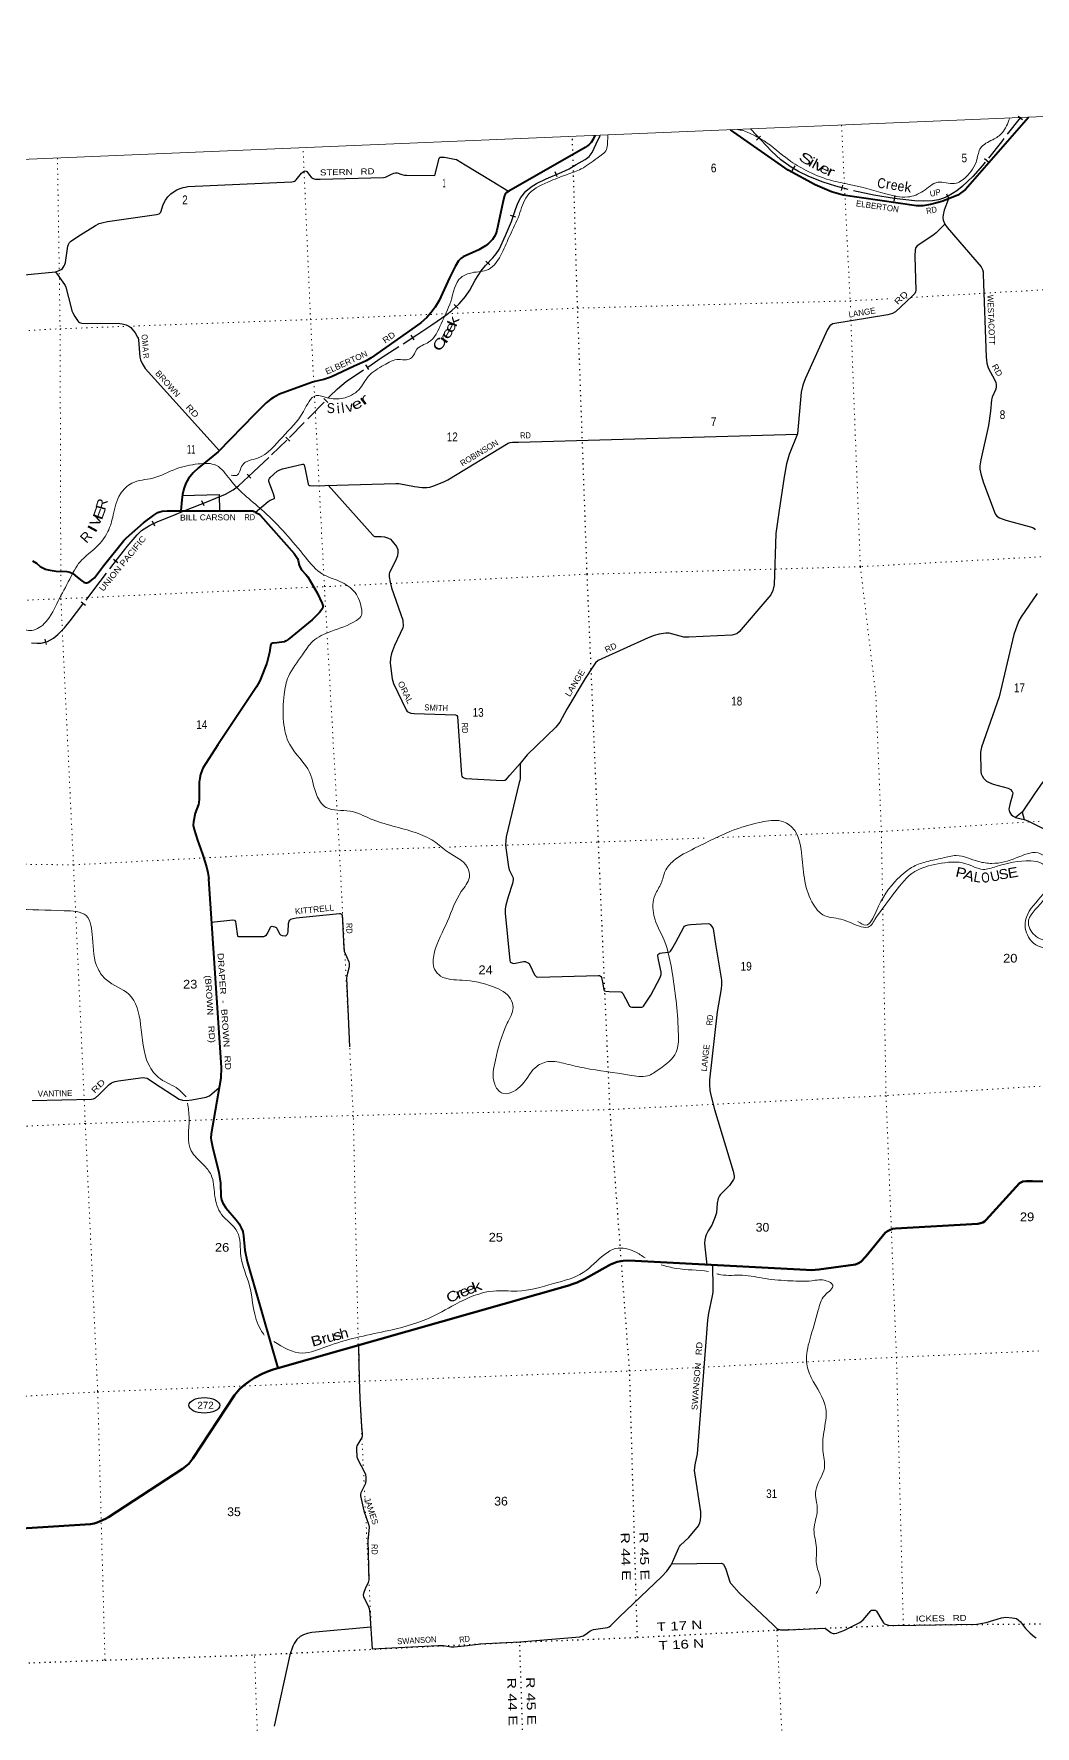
# Model space of a CAD drawing. Header units: feet. Extents: x 751810 to 1010326, y -353855 to -161247.
# Drawn here: x 943578 to 963642, y -195181 to -161247 of the extents above; entities that cross this region are included whole.
import ezdxf
from ezdxf.enums import TextEntityAlignment as Align

# ---------------------------------------------------------------- set-up
doc = ezdxf.new("R2010")
doc.units = ezdxf.units.FT
doc.header["$LTSCALE"] = 70
doc.linetypes.add('DOTTED', pattern=[1.5, 0.3, -1.2])
doc.linetypes.add('LONG_DASHED', pattern=[7.5, 6, -1.5])
for name, color, linetype, lineweight in [('17', 7, 'Continuous', 25), ('23', 7, 'Continuous', 70), ('26', 7, 'Continuous', 40), ('29', 7, 'Continuous', 25), ('39', 7, 'Continuous', 13), ('4', 7, 'Continuous', 13), ('6', 7, 'DOTTED', 25), ('63', 7, 'Continuous', 25), ('7', 7, 'DOTTED', 13)]:
    doc.layers.add(name, color=color, linetype=linetype, lineweight=lineweight)
for name, color, linetype in [('27', 7, 'Continuous'), ('30', 7, 'Continuous'), ('41', 7, 'Continuous')]:
    doc.layers.add(name, color=color, linetype=linetype)

msp = doc.modelspace()

# ---------------------------------------------------------------- linework, layer by layer
at = {"layer": '17'}
msp.add_ellipse((946991.98, -188748.14), major_axis=(309.24, -1), ratio=0.500121, dxfattribs=at)
at = {"layer": '23'}
for points in [[(948464.37, -188004.03), (954317.74, -186339.63), (954344.61, -186327.88), (954467.62, -186286.59), (954620, -186213.24), (954690.37, -186171.63), (955130.42, -185921.09), (955264.45, -185872.39), (955387.61, -185848.4), (955501.12, -185846.78), (959054.72, -186033.58), (959157.36, -186035.4), (959309.79, -186025.1), (960039.66, -185922.62), (960103.56, -185898), (960148.03, -185867.83), (960248.41, -185765.04), (960637.32, -185292.01), (960682.46, -185254.74), (960723.36, -185232.1), (960784.81, -185209.93), (960846.94, -185204.87), (962493.99, -185104.95), (962549.5, -185097.12), (962593.64, -185082.73), (962624.66, -185060.32), (962657.76, -185027.75), (963331.7, -184295.35), (963365.89, -184272.25), (963397.87, -184259.45), (963464.74, -184253.64), (963591.47, -184254.47), (964048.55, -184267.9)], [(941410.77, -191337.39), (944712.66, -191131.18), (944785.09, -191117.67), (944849.06, -191095.27), (944909.83, -191068.07), (945012.18, -191021.66), (945070.8, -190987.6), (946555.77, -190022.53), (946686.5, -189917.56), (946762.46, -189814.71), (947601.34, -188541.99), (947697.18, -188426.22), (947800, -188334.5), (947898.67, -188263.01), (948001.62, -188199.36), (948154.54, -188115.79), (948281.54, -188061.01), (948375.22, -188029.38), (948464.37, -188004.03)]]:
    msp.add_lwpolyline(points, dxfattribs=at)
at = {"layer": '26'}
for points in [[(963510.19, -162920.73), (962247.28, -164370.09), (962090.74, -164478.93), (961770.16, -164608.33), (961543.24, -164665.6), (961390.3, -164693.16), (961331.25, -164698.53), (961267.05, -164696.63), (959797.23, -164482.9), (959563.5, -164417.65), (959232.11, -164271.71), (958695.96, -163978.85), (957539.4, -163172.74)], [(954817.43, -163287.11), (954778.42, -163373.17), (954746.15, -163422.18), (954701.48, -163471.82), (954625.49, -163523.57), (953094.02, -164399.36), (953043.52, -164437.86), (953024.29, -164459.51), (953007.45, -164490.79), (952972.17, -164627.51), (952855.6, -165191.71), (952835.53, -165259.53), (952801.87, -165319.68), (952765.8, -165367.8), (952721.69, -165416.4), (952686.45, -165452.02), (952631.14, -165495.32), (952492.77, -165576.41), (952181.48, -165716.68), (952135.79, -165751.54), (952090.11, -165800.89), (952023.52, -165912.98), (951907.84, -166140.98), (951698.38, -166592.09), (951618.82, -166724.82), (951539.09, -166835.91), (951452.9, -166936.56), (951330.12, -167043.44), (950334.45, -167745), (950237.38, -167803.93), (949985.42, -167917.8), (949540.05, -168126.35), (949472, -168153.45), (949390.97, -168176.87), (949205.81, -168215.37), (949139.65, -168239.04), (948502.48, -168474.02), (948428.56, -168508.66), (948377.44, -168536.58), (948326.94, -168572.67), (948234.98, -168647.14), (947996.86, -168879.98), (947272.5, -169631.22), (946876.88, -169948.77), (946769.97, -170048.78), (946678.12, -170159.93), (946623.29, -170255.71), (946581.79, -170369.05), (946553.56, -170481.88), (946540.28, -170592.11), (946524.79, -170812.13)], [(943548.66, -171811.28), (943629.59, -171858.14), (943706.53, -171925.51), (943767.72, -171963.67), (943809.93, -171980.85), (943862.83, -171992.88), (944025.15, -172017.92), (944241.55, -172027.76), (944301.38, -172039.22), (944356.97, -172068.67), (944446.06, -172140.2), (944539.72, -172215.44), (944578.19, -172241.9), (944617.38, -172254.21), (944638.31, -172251.53), (944657.54, -172246.71), (944698.42, -172227.47), (944760.94, -172184.16), (944792.31, -172152.7), (944971.99, -171916.13), (945381.33, -171404.59), (945434.26, -171350.36), (945776.31, -171051.02), (945978.86, -170895.72), (946061.78, -170846.51), (946099.09, -170830.75), (946149.59, -170821.13), (946247.34, -170811.01), (946524.79, -170812.13)], [(946524.79, -170812.13), (947907.66, -170807.87), (947944.04, -170808.47), (947967.49, -170813.89), (947989.73, -170822.91), (948015.3, -170835.83), (948080.5, -170871.64), (948107.56, -170893.89), (948121.38, -170905.32), (948791.68, -171666.72), (948835.55, -171729.41), (948859.6, -171766.7), (948873.54, -171806.41), (948894.47, -171900.24), (948911.18, -171945.83), (948943.76, -171991.67), (949029.25, -172086.1), (949065.19, -172132.43), (949254.74, -172453.62), (949357.59, -172666.96), (949371.19, -172708.09), (949372.39, -172722.52), (949368.7, -172745.03), (949362.77, -172767.04), (949347.14, -172792.3), (949298.46, -172850.46), (949157.38, -172994.92), (948672.05, -173389.61), (948635.16, -173416.11), (948615.54, -173426.91), (948593.9, -173435.33), (948445.83, -173457.8), (948364.26, -173465.41), (948348.63, -173469.01), (948334.14, -173480.33), (948326.99, -173488.26), (948320.98, -173508.71), (948298.77, -173654.84), (948244.83, -173868.33), (948135.44, -174154.46), (948106.97, -174222.12), (948040.17, -174339.38), (947261.73, -175505.41), (946964.51, -175974.08), (946940.73, -176026.68), (946919.08, -176101.27), (946902.25, -176168.64), (946893.1, -176254.68), (946887.82, -176594.52), (946880.77, -176657.76), (946874.6, -176701.59), (946812.94, -176875.82), (946773.6, -177048.07), (946771.2, -177115.44), (946787.58, -177202.92), (946856.15, -177413.59), (946955.74, -177697.5), (947038.01, -177949.9), (947065.77, -178062.23), (947081.51, -178187.72), (947079.5, -178187.8), (947330.58, -181974.3), (947324.81, -182185.89), (947129.33, -183300.73), (947127.09, -183388.1), (947131.9, -183433.81), (947155.71, -183563.38), (947282.43, -184077.72), (947316.88, -184289.73), (947325.48, -184551.45), (947337.5, -184623.63), (947361.55, -184693.41), (947422.9, -184788.78), (947631.38, -185030.16), (947693.39, -185109.66), (947733.95, -185185.13), (947765.53, -185263.65), (947778.48, -185346.42), (947803.8, -185633.27), (947851.08, -185864.91), (948464.37, -188004.03)]]:
    msp.add_lwpolyline(points, dxfattribs=at)
at = {"layer": '29'}
for q in [(963251.6, -176962.44), (963425.34, -177003.7)]:
    msp.add_line((963382.57, -176856.2), q, dxfattribs=at)
for points in [[(944009.57, -166019.26), (944087.83, -165993.1), (944125.42, -165972.96), (944152.27, -165950.12), (944168.37, -165928.64), (944184.47, -165899.09), (944199.24, -165870.89), (944212.08, -165829.4), (944260, -165506.73), (944270.39, -165473.35), (944279.78, -165454.55), (944294.55, -165431.72), (944313.2, -165413.78), (944460.32, -165310.91), (944814.31, -165092.63), (944889.15, -165051.63), (944940.15, -165035.52), (945054.37, -165012.16), (946032.3, -164869.06), (946089.08, -164852.86), (946110.56, -164836.75), (946121.29, -164820.63), (946168.41, -164671.85), (946212.56, -164584.25), (946261.74, -164516.74), (946319.94, -164455.32), (946388.58, -164406.64), (946440.74, -164377.43), (946491.24, -164356.02), (946569.59, -164329.08), (946612.55, -164318.33), (946660.23, -164310.75), (948748.43, -164214.75), (948778.87, -164208.21), (948797.66, -164200.15), (948817.79, -164186.72), (948831.38, -164175.03), (948939.37, -164039.49), (948973.49, -164010.78), (948997.65, -163997.35), (949014.12, -163994.06), (949036.57, -164000.04), (949045.97, -164009.44), (949098.96, -164077.3), (949135.9, -164118.23), (949177.35, -164146.68), (949197.64, -164157.17), (949219.11, -164159.86), (949318.1, -164159.05), (950586.82, -164128.97), (950626.18, -164121.37), (950730.65, -164064.63), (950792.18, -164038.99), (950825.73, -164030.93), (950858.04, -164035.18), (950951.3, -164067.65), (951002.9, -164080.62), (951045.99, -164081.91), (951598.85, -164084.66), (951615.31, -164078.66), (951621.66, -164069.89), (951700.84, -163740.32), (951711.59, -163726.07), (951722.33, -163719.35), (951737.09, -163716.67), (951780.3, -163716.88), (951806.89, -163719.35), (952009.56, -163756.96), (952044.59, -163768.53), (952218.24, -163870.31), (952764.12, -164202.84), (953089.8, -164401.77)], [(961903.49, -164554.51), (961817.12, -164782.41), (961798.33, -164873.13), (961795.65, -164926.85), (961801.41, -164982.74), (961833.23, -165061.15), (961878.29, -165130.85), (962563.39, -165915.33), (962586.67, -165973.04), (962598.29, -166017.4), (962599.94, -166075.36), (962658.46, -167732.93), (962673.45, -167849.3), (962701.21, -167942.95), (962837.2, -168187.74), (962855.99, -168238.78), (962860.24, -168279.3), (962861.36, -168324.73), (962853.31, -168373.08), (962780.83, -168528.87), (962769.75, -168587.58), (962744.73, -168810.48), (962705.73, -169098.5), (962551.09, -169786.6), (962533.86, -169909.52), (962537.06, -169976.77), (962558.02, -170094.86), (962605.88, -170250.27), (962840.17, -170873.96), (962877.46, -170919.48), (962924.83, -170951.16), (963054.64, -170998.26), (963594.65, -171145.47), (963623.73, -171166.6), (963642.52, -171190.78)], [(961832.77, -165060.02), (961657.14, -165238.78), (961594.32, -165292.16), (961276.39, -165498.5), (961250.71, -165531.22), (961237.29, -165579.56), (961232.78, -165704.01), (961252.6, -166393), (961248.03, -166417.61), (961231.92, -166449.85), (961180.08, -166508.93), (960841.17, -166823.41), (960780.94, -166855.44), (960690.65, -166882.04), (959585.58, -167062.64), (959554.17, -167078.39), (959530.01, -167102.56), (959480.83, -167173.85), (959319.67, -167529.42), (959097.82, -168018.52), (959033.39, -168163.56), (958988.91, -168291.33), (958952.86, -168432.17), (958883.44, -169265.83), (958711.26, -169683.88), (958657.97, -169870.12), (958610.14, -170132.28), (958504.38, -170844.59), (958445.44, -171262.51), (958409.96, -172294.65), (958389.13, -172407.56), (958346.13, -172494.94), (957710.05, -173239.15), (957664.34, -173277.84), (957565.73, -173303.58), (956704.88, -173345.05), (956601.32, -173342.31), (956311.35, -173264.42), (956241.6, -173261.73), (956111.43, -173282.73), (956005.38, -173310.08), (955889.13, -173354.41), (954887.05, -173811.13), (954829.61, -173858.03), (954776.87, -173940.72), (954627.83, -174172.75), (954256.25, -174785.06), (954115.56, -175050.65), (954035.26, -175151.16), (953460.56, -175700.68), (953324.39, -175876.26), (953324.39, -175876.26)], [(939753.34, -166033.13), (940288.05, -166322.11), (940354.64, -166343.09), (940419.59, -166354.35), (940525.3, -166350.19), (944013.51, -166017.08)], [(944009.57, -166019.26), (944192.58, -166271.11), (944204.66, -166292.61), (944215.76, -166325.43), (944325.09, -166738.45), (944340.23, -166798.94), (944356.33, -166837.87), (944396.78, -166912.99), (944451.64, -166997.7), (944473.11, -167021.88), (944490.56, -167032.62), (944513.38, -167042.02), (944541.36, -167046.22), (945301.48, -167053.27), (945345.56, -167058.15), (945376.43, -167064.86), (945424.75, -167082.32), (945478.44, -167105.16), (945518.61, -167135.1), (945548.23, -167169.62), (945604.61, -167240.81), (945654.26, -167325.41), (945665, -167348.24), (945674.9, -167384.82), (945698.56, -167726.99), (945711.56, -167782.68), (945746.88, -167858.6), (945811.23, -167954.06), (947296.48, -169606.35)], [(948019.16, -170837.95), (948271.77, -170624.16), (948315.86, -170598.4), (948398.13, -170562.49), (948403.11, -170552.74), (948401.76, -170541.99), (948377.6, -170472.15), (948285.04, -170220.22), (948283.65, -170204.89), (948289.02, -170187.43), (948301.1, -170160.57), (948312.71, -170144.45), (948455.06, -170017.58), (948503.77, -169988.66), (948557.72, -169966.96), (948958.78, -169877.19), (948980.25, -169874.51), (948983.94, -169876.82), (948995.02, -169891.97), (949015.1, -169974.37), (949074.73, -170274.46), (949080.92, -170288.16), (949087.63, -170294.88), (949097.03, -170301.59), (949111.79, -170305.62), (949171.99, -170306.77), (950829.82, -170261.31), (950888.96, -170264.37), (951205.7, -170325.96), (951358.65, -170344.58), (951449.92, -170344.58), (951510.7, -170333.59), (951592.19, -170309.66), (951806, -170224.62), (951871.37, -170191.47), (953080.91, -169456.14), (953122.3, -169442.06), (953170.62, -169434), (953292.66, -169431.3), (958882.8, -169271.75)], [(949475.02, -170298.46), (950368.13, -171300.88), (950389.6, -171319.68), (950413.4, -171328.73), (950535.61, -171325.72), (950607.04, -171330.43), (950666.1, -171349.23), (950722.47, -171381.46), (950759.07, -171417.37), (950845.95, -171523.82), (950872.8, -171588.29), (950874.53, -171644.58), (950867.43, -171711.85), (950827.77, -171813.91), (950703.68, -172047.61), (950695.62, -172077.16), (950697.62, -172135.93), (950714.42, -172238.32), (950742.68, -172355.94), (950969.44, -173006.54), (950974.81, -173049.51), (950978.42, -173088.49), (950977.49, -173119.35), (950969.44, -173154.27), (950919.96, -173268.39), (950803.34, -173511.2), (950743.94, -173670), (950722.47, -173766.7), (950720.39, -173867.58), (950760.05, -174183.04), (950783.41, -174274.43), (951036.54, -174798.15), (951060.7, -174833.07), (951084.32, -174849), (951130.5, -174865.3), (951199.41, -174874.52), (952024.38, -174903.1), (952051.25, -174916.34), (952067.58, -174937.63), (952145.2, -176106.27), (952153.25, -176130.45), (952170.14, -176149.65), (952196.2, -176165.37), (952233.17, -176177.31), (952961.26, -176221.77), (953014.15, -176209.73), (953047.16, -176192.23), (953117.35, -176112.7), (953324.39, -175876.26)], [(946548.55, -170501.9), (947290.42, -170485.58), (947298.99, -170809.75)], [(963680.75, -172471.12), (963362.58, -172934), (963317.71, -173014.62), (963283.84, -173106.66), (963217.56, -173292.93), (962922.21, -174539.48), (962566.07, -175552.96), (962546.3, -175648.15), (962550.6, -176037.25), (962558.02, -176087.48), (962579.49, -176127.78), (962606.34, -176170.75), (962638.13, -176205.09), (962665.39, -176229.85), (962705.66, -176254.02), (962803.2, -176289.06), (963104.55, -176371.46), (963148.59, -176396.38), (963180.8, -176436.67), (963194.22, -176468.91), (963191.12, -176509.09), (963135.04, -176700.99), (963116.37, -176791.24), (963119.06, -176820.78), (963136.08, -176860.29), (963162.01, -176898.68), (963204.96, -176936.28), (963251.6, -176962.44), (963425.34, -177003.7), (963497.56, -177027.61), (963563.48, -177060.54), (963988.8, -177277.42)], [(953324.39, -175876.26), (953319.63, -176177.49), (953314.25, -176220.47), (953304.48, -176260.31), (953040.45, -177345.93), (953032.54, -177423.19), (953029.71, -177517.83), (953040.54, -177612.46), (953086.09, -177950.29), (953105.24, -178009.16), (953174.17, -178159.62), (953182.73, -178183.98), (953182.73, -178213.53), (953170.05, -178282.82), (953080.36, -178552.75), (953032.4, -178721.2), (953021.67, -178793.72), (953022.42, -178875.84), (953114.74, -179828.09), (953123.68, -179852.04), (953142.46, -179868.15), (953170.66, -179882.93), (953194.75, -179885.31), (953390.09, -179849.03), (953409.57, -179848.01), (953424.33, -179850.7), (953464.59, -179868.15), (953482.05, -179877.56), (953496.81, -179888.3), (953518.48, -179914.34), (953610.97, -180112.24), (953627.01, -180136.76), (953635.06, -180144.82), (953651.17, -180155.57), (953676.7, -180161.98), (954890.61, -180126.15), (954914.18, -180130.05), (954934.32, -180140.79), (954946.4, -180151.54), (954954.03, -180165.9), (954973.17, -180263.95), (955000.08, -180416.12), (955005.45, -180426.86), (955012.64, -180433.77), (955039.01, -180445.66), (955103.45, -180452.22), (955339.66, -180459.09), (955357.11, -180465.81), (955362.65, -180469.79), (955378.59, -180488.64), (955430.56, -180588.02), (955506.1, -180730.39), (955515.49, -180743.82), (955527.57, -180753.22), (955536.97, -180758.59), (955561.13, -180761.28), (955760.89, -180762.01), (955779.9, -180757.25), (955793.33, -180745.16), (955941.77, -180522.61), (956128.89, -180170.34), (956143.65, -180130.05), (956149.15, -180106.65), (956150.36, -180079.02), (956147.68, -180058.87), (956097.85, -179816.3), (956083.26, -179731.17), (956084.6, -179715.06), (956094.21, -179701.48), (956104.73, -179690.88), (956123.52, -179678.8), (956167.47, -179672.24), (956297.37, -179658.83), (956322.17, -179653.28), (956338.28, -179642.53), (956363.79, -179603.66), (956443.36, -179457.18), (956604.38, -179160.11), (956617.46, -179141.59), (956644.3, -179125.47), (956689.93, -179112.04), (956745.09, -179107.93), (956955.67, -179095.57)], [(963798.2, -176242.08), (963627.46, -176485.09), (963382.57, -176856.2)], [(947137.22, -179058.23), (947566.92, -179013.92), (947597.39, -179020.36), (947617.93, -179043.46), (947628.04, -179101.8), (947657.53, -179336.57), (947679.67, -179349.68), (947748.15, -179348.98), (948184.34, -179344.3), (948212.9, -179335.91), (948238.03, -179314.76), (948259.37, -179283.57), (948321.24, -179156.28), (948334.67, -179146.88), (948353.15, -179142.56), (948373.6, -179142.85), (948407.14, -179153.59), (948431.3, -179167.02), (948444.59, -179181.16), (948502.3, -179293.75), (948522.58, -179313.42), (948552.1, -179325.5), (948617.84, -179333.37), (948629.96, -179330.88), (948639.35, -179322.82), (948654.11, -179304.01), (948666.2, -179281.19), (948671.48, -179254.52), (948682.27, -179088.68), (948691.7, -179038.1), (948707.8, -179016.61), (948729.65, -179002.02), (948770.89, -178985.72), (948831.01, -178973.65), (949700.33, -178883.42), (949722.52, -178886.33), (949737.28, -178895.74), (949748.02, -178906.48), (949757.81, -178925.43), (949763.25, -179034.12), (949788.28, -179590.09), (949798.48, -179639.79), (949886.27, -179857.35), (949894.32, -179884.21), (949895.2, -179908.1), (949897, -179932.56), (949894.32, -179956.74), (949860.64, -180082.98), (949847.34, -180139.39), (949843.81, -180184.52), (949903.35, -181557.66)], [(956955.67, -179095.57), (957089.31, -179087.72), (957114.08, -179093.24), (957131.53, -179105.32), (957157.02, -179136.21), (957181.19, -179171.13), (957190.58, -179192.62), (957198.09, -179230.48), (957236.62, -179497.15), (957357.02, -180220.05), (957356.77, -180315.14), (957348.96, -180394.64), (957271.68, -180857.18), (957118.11, -182223.86), (957115.32, -182313.82), (957123.48, -182433.38), (957147, -182554.55), (957215.37, -182813.95), (957591.34, -184049.01), (957612.04, -184152.46), (957612.04, -184190.06), (957598.83, -184222.16), (957514.23, -184336.57), (957331.69, -184523.6), (957314.07, -184544.63), (957292.6, -184601.03), (957270.9, -184693.51), (957255.02, -184888.45), (957233.46, -184967.34), (957164.54, -185133.55), (957088.59, -185245.69), (957052.33, -185325.75), (957037.58, -185369.25), (957024.16, -185428.35), (957016.11, -185498.18), (957022.01, -185571.05), (957064.63, -185928.97)], [(943545.42, -182634.08), (944731.68, -182611.5), (944775.13, -182599.82), (944812.71, -182578.33), (944877.25, -182522.82), (945087.13, -182312.48), (945134.84, -182280.18), (945167.05, -182266.75), (945210, -182253.32), (945275.31, -182240.2), (945717.35, -182178.11), (945776.41, -182175.42), (945804.68, -182178.08), (945851.57, -182188.85), (945870.37, -182199.6), (945978.07, -182271.8), (946490.46, -182605.2), (946554.75, -182627.26), (946627.37, -182632.06), (946742.98, -182619.52), (947032.72, -182570.28), (947075.67, -182551.48), (947099.31, -182538.3), (947291.63, -182375.11)], [(950359.21, -193628.3), (951674.13, -193566.19), (951787.01, -193566.19), (951942.59, -193588.65), (951998.86, -193591.49), (952266.74, -193566.35), (952366.72, -193551.04), (952537.45, -193527.69), (952632.38, -193522.56), (953314.83, -193493.04), (954518.78, -193388.99), (954584.04, -193371.07), (954641.39, -193335.53), (954721.64, -193273.74), (954758.53, -193252.88), (954790.74, -193244.82), (955072.28, -193202.84), (955104.82, -193188.42), (955137.03, -193164.24), (955306.38, -192997.56), (956164.75, -192181.68), (956264.48, -192071), (956344.21, -191960.49), (956385.28, -191880.29), (956493.75, -191617.51), (956516.82, -191576.77), (956538.29, -191552.59), (956701.24, -191395.17), (956894.47, -191165.35), (956922.17, -191106.7), (956935.59, -191044.93), (956940.96, -190975.08), (956941.73, -190885.06), (956819.26, -190057.09), (956828.21, -189943.64), (956876.75, -189719.9), (957080.61, -187041.03), (957102.01, -186897.63), (957179.49, -186554.91), (957190.6, -186475.92), (957190.47, -186395.11), (957185.68, -185935.33)], [(950082.76, -187543.84), (950095, -188221.35), (950112.96, -188611.46), (950142.55, -189172.01), (950157.46, -189315.11), (950157.46, -189358.09), (950147.44, -189389.64), (950050.08, -189556.86), (950042.03, -189589.09), (950042.77, -189629.93), (950052.76, -189782.49), (950074.24, -189849.64), (950197.17, -190073.37), (950221.88, -190131.68), (950229.93, -190188.09), (950232.62, -190244.5), (950222.85, -190314.35), (950127.93, -190502.36), (950122.56, -190526.54), (950124.45, -190562.45), (950192.02, -190860.2), (950286.31, -191128.22), (950294.79, -191192.81), (950285.11, -191330.36), (950270.2, -191455.92), (950291.68, -192245.63), (950277.83, -192302.85), (950215.64, -192428.44), (950186.99, -192498.12), (950178.93, -192546.47), (950184.64, -192589.06), (950272.09, -192754.89), (950297.05, -192820.44), (950313.37, -192918.58), (950359.21, -193628.3)], [(956367.6, -191923.12), (957355.24, -191912.85), (957371.82, -191916.58), (957383.9, -191923.29), (957394.64, -191934.04), (957405.37, -191947.47), (957441.17, -192030.33), (957526.17, -192285.91), (957538.25, -192311.43), (957555.12, -192336.26), (957708.92, -192507.43), (958397.26, -193156.2), (958418.01, -193178.63), (958469.97, -193229.78), (958536.75, -193249.49), (958699.13, -193248.86), (959281.78, -193223.6), (959374.14, -193218.46), (959440.85, -193221.03), (959548.88, -193301.25), (959574.38, -193317.37), (959595.36, -193321.32), (959624.04, -193321.4), (959665.65, -193314.69), (959738.13, -193289.17), (959806.02, -193262.23), (960131.4, -193102.49), (960159.22, -193082.31), (960197.17, -193046.09), (960348.84, -192868.8), (960363.61, -192858.07), (960377.02, -192854.03), (960402.53, -192852.69), (960433.4, -192855.37), (960451.07, -192864.57), (960462.93, -192876.86), (960569.4, -193055.35), (960606.55, -193111.9), (960623.99, -193126.68), (960700.78, -193156.92), (960841.26, -193161.22), (962474.68, -193133.87), (962662.07, -193100.36), (962967.49, -193008.5), (963013.13, -193000.44), (963051.8, -192997.6), (963184.93, -193005.81), (963229.22, -193012.53), (963265.46, -193024.61), (963299.94, -193045.88), (963345.99, -193089.08), (963448, -193223.38), (963539.27, -193314.71), (963630.54, -193387.23), (963665.44, -193410.07)], [(950329.92, -193193.23), (949146.54, -193301.4), (949056.86, -193320.05), (948981.69, -193346.91), (948917.27, -193381.83), (948844.79, -193443.61), (948791.1, -193521.51), (948764.37, -193579.33), (948707.72, -193753.11), (948396.08, -195181.85)]]:
    msp.add_lwpolyline(points, dxfattribs=at)
at = {"layer": '39'}
for points in [[(963132.2, -162935.92), (962983.88, -163228.85), (962791.41, -163369.35), (962549.57, -163535.93), (962474.16, -163770.86), (962257.56, -164116.09), (962026.74, -164247.95), (961691.08, -164222.36), (961399.39, -164398.91), (961087.97, -164517.69), (960648.86, -164451.64), (959886.17, -164257.75), (959519.28, -164175.63), (959052.93, -163983.55), (958705.93, -163774.76), (958209.49, -163392.04), (957917.97, -163238.79), (957790.43, -163188), (957669.2, -163166.73)], [(947532.75, -170096.88), (947638.61, -170099.69), (947757.02, -169895.41), (948057.78, -169754.84), (948556.92, -169332.29), (948983.19, -168817.66), (949234.73, -168501.38), (949454.55, -168543.48), (949773.72, -168553.55), (950087.62, -168382.21), (950286.3, -168110.31), (950592.73, -167888.8), (950888.24, -167774.66), (951046.91, -167782.76), (951148.02, -167742.6), (951251.34, -167571.18), (951487.94, -167431.03), (951737.89, -167060.32), (951931.42, -166611.03), (952140.1, -166130.9), (952359.95, -166035.78), (952685.02, -165972.98), (952961.96, -165633.54), (953116.46, -165290.67), (953301.08, -164880.07), (953460.54, -164500.69), (953877.51, -164218.48), (954264.18, -164066.57), (954547.73, -163954.9), (954864.35, -163739.06), (955051.87, -163566.47), (955074.11, -163434.45), (955077.6, -163275.66)], [(940021.96, -172545.8), (940427.08, -172052.56), (940788.84, -171852.36), (941037.71, -171839.53), (941230.14, -171844.66), (941435.55, -171895.19), (941740.65, -172111.63), (942311.57, -172696.79), (942696.42, -172904.69), (943009.55, -172989.67), (943535.36, -173209.84), (943817.21, -173039.71), (944063.7, -172618.69), (944297.65, -172179.98), (944506.12, -171831.02), (944783.63, -171580.34), (945062.21, -171228.73), (945168.75, -170891.72), (945311.01, -170472.63), (945543.38, -170255.96), (945961.61, -170155.32), (946427.53, -169970.13), (946869.87, -169870.59), (947235.75, -169901.09), (947508.73, -170185.34), (948191.31, -170831.39), (949017.83, -171738.35), (949364.74, -172082.35), (949709.86, -172226.64), (950015.2, -172451.14), (950147.64, -172799.26), (950146.55, -172900.2), (950045.37, -173006.96), (949526.41, -173230.48), (949171.02, -173423.58), (948958.44, -173700.04), (948680.13, -174130.35), (948594.39, -174492.8), (948582.31, -175044.16), (948705.83, -175499.57), (949107.2, -176061.46), (949246.75, -176516.25), (949434.24, -176757.34), (949913.72, -176831.95), (950319.23, -176984.04), (951227.84, -177264.33), (951595.88, -177438.02), (951878.88, -177653.28), (952266.87, -177961.42), (952304.65, -178157.74), (952142.56, -178446.41), (951868.94, -179037.98), (951598.95, -179685.91), (951608.19, -180004.39), (951728.42, -180139.07), (952162, -180221.48), (952785.58, -180355.19), (953131.57, -180598.33), (953180.67, -180770.01), (953065.53, -181087.17), (952826.28, -181826.75), (952812.16, -182307.56), (952951.59, -182481.87), (953319.16, -182362.97), (953620.91, -181980.21), (953882.01, -181855.26), (954236.23, -181898.31), (954607.7, -181983.08), (955514.33, -182126.22), (955875.75, -182140.75), (956106.56, -182008.88), (956449.55, -181664.91), (956493.52, -181314.13), (956374.27, -180107.89), (956207.97, -179422.05), (956003.09, -178927.36), (956027.04, -178508.73), (956148.75, -178280.11), (956227.93, -178036.97), (956394.42, -177830.87), (956818.29, -177578.66), (957625.63, -177202.93), (958202.61, -177043.79), (958597.73, -177044.93), (958823.53, -177224.02), (958966.72, -177735.18), (959199.49, -178707.06), (959387.87, -178909.78), (959747.44, -178999.03), (960104.35, -179134.81), (960293.6, -179159.9), (960446.59, -178972.48)], [(960091.76, -179046.49), (960248.3, -179119.25), (960454.87, -178843.01), (960887.18, -178190.93), (961208.82, -177940.6), (961474.75, -177843.73), (961787.57, -177773.32), (962062.91, -177724.52), (962505.55, -177842.91), (962775.4, -177881.09), (963263.57, -177771.74), (963699.84, -177670.42), (963958.75, -177884.58), (963969.98, -178271.6), (963786.31, -178645.84), (963506.11, -179080.26), (963664.32, -179348.69), (964009.92, -179440.5), (964647.54, -179505.07), (964913.22, -179745.2), (964964.47, -180405.15), (964783.1, -180699.57), (964461.34, -181035.7), (964209.17, -181261.2), (964112.02, -181507.04), (964106.6, -181803.89), (964171.83, -182324.06), (964317.49, -182574.81), (964632.65, -182585.04), (964803.25, -182451.42), (965206.5, -182179.83), (965912.37, -181832.16), (966423.1, -181808.72), (966785.89, -182008.85), (967007.68, -182188.09), (967443.19, -182337.02), (967625.27, -182253.42), (967840.06, -181845.71), (968008.32, -181355.01), (968106.27, -181205.99), (968352.18, -181041.27), (968765.43, -180837.9), (969219.16, -180566.11), (969532.18, -180427.52), (969755.76, -180271.58), (969816.43, -180081.61), (970035.05, -179734.52), (970209.52, -179544.59), (970353.19, -179513.79), (970477.69, -179509.62), (970812.78, -179446.45), (971011.21, -179511.56), (971229.61, -179573.89), (971358.49, -179453.97), (971530.28, -179292.06), (971680.05, -179245.67)], [(960446.59, -178972.48), (960832.69, -178455.34), (961229.83, -178042.72), (961690.74, -177892.02), (962256.14, -177886.69), (962598.38, -178000.82), (962861.47, -177944.42), (963554.1, -177831.34), (963792.36, -177886.86), (963948.27, -178145.29), (963701.12, -178612.75), (963440.01, -179082.77), (963566.61, -179437.15), (964010.42, -179595.86), (964532.52, -179549.79), (964793.33, -179691.23), (964937.25, -180089.36), (964849.81, -180489.11), (964706.13, -180714.97), (964215.85, -181145.92), (964043.69, -181432.96), (964021.39, -182115.87), (964191.22, -182577.59), (964470.76, -182742.53), (964813.81, -182677.03), (965075.17, -182422.93), (965380.96, -182179.25), (966028.67, -181900.39), (966345.72, -181906.51), (966754.35, -182096.82), (967127.72, -182385.33), (967560.6, -182443.55), (967731.74, -182259.47), (967988.16, -181696.81), (968112.31, -181345), (968321.39, -181224.06), (968786.91, -180956.15), (969265.34, -180648.25), (969450.07, -180555.85), (969781.65, -180403.78), (969874.79, -180226.7), (970112.02, -179760.19), (970147.94, -179683.19), (970342.27, -179611.63), (970694.5, -179586.14), (970844.1, -179558.26), (971137.01, -179662.65), (971357.4, -179623.52), (971491.06, -179461.04), (971683.05, -179320.66)], [(941826.68, -179246.87), (942142.98, -179132.97), (942641.2, -178886.01), (943192.47, -178808.57), (944187.8, -178829.29), (944623.85, -178927.75), (944753.03, -179370.83), (944863.49, -179998.25), (945032.31, -180217.85), (945481.87, -180505.49), (945718.02, -181109.98), (945877.59, -181909.08), (946114.74, -182202.77), (946467.57, -182405.28), (946627.9, -182563.88)], [(946658.17, -182688.25), (946689.16, -182992.17), (946732.22, -183646.37), (946970.73, -183917.8), (947129.24, -184127.7), (947200.92, -184524.54), (947340.78, -184920.8), (947653.63, -185266.09), (947728.06, -185757.67), (947897.57, -186346.52), (948123.93, -187235.92), (948195.19, -187340.31)], [(948383.92, -187466.81), (948961.68, -187700.51), (949447.15, -187567.05), (950619.55, -187262.2), (951484.49, -187005.35), (952021.78, -186722.61), (952790.15, -186455.31), (953261.46, -186455.56), (953991.86, -186307.67), (954587.09, -186081.81), (955009.17, -185727.29), (955240.23, -185603.49), (955625.2, -185669.58), (955828.51, -185792.74)], [(956149.34, -185933.49), (956449.07, -186001.52), (957094.64, -186063.77), (957099.32, -186064.53)], [(957261.04, -186110.69), (957343.21, -186129), (957776.68, -186138.76), (958241.9, -186205.85), (958740.59, -186251.48), (959167.71, -186249.38), (959454.47, -186248.58), (959587.49, -186340.39), (959426.89, -186542.23), (959295.2, -186841.85), (959125.81, -187431.48), (959062.49, -187875.82), (959155.87, -188191.11), (959448.58, -188809.59), (959408.18, -189283.33), (959390.9, -189655.29), (959419.11, -190005.34), (959245.73, -190457.9), (959277.06, -190846.17), (959210.22, -191238.18), (959260.93, -191603.52), (959260.28, -191926.42), (959332.51, -192204.17), (959333.01, -192359.53), (959257.39, -192517.79)]]:
    msp.add_spline(points, degree=3, dxfattribs=at)
at = {"layer": '4'}
msp.add_lwpolyline([(751809.62, -170897.82), (783122.91, -169842.15), (814434.73, -168743.41), (845745, -167601.59), (877053.68, -166416.71), (908360.69, -165188.77), (939665.99, -163917.76), (970969.51, -162603.69), (1002271.19, -161246.56), (1010326.19, -344125.92), (978772.94, -345493.95), (947217.84, -346818.58), (915660.96, -348099.8), (884102.33, -349337.62), (852542.04, -350532.02), (820980.12, -351683.01), (789416.81, -352794.88), (757851.71, -353854.74)], close=True, dxfattribs=at)
msp.add_lwpolyline([(751809.62, -170897.82), (783122.91, -169842.15), (814434.73, -168743.41), (845745, -167601.59), (877053.68, -166416.71), (908360.69, -165188.77), (939665.99, -163917.76), (970969.51, -162603.69), (1002271.19, -161246.56), (1010326.19, -344125.92), (978772.94, -345493.95), (947217.84, -346818.58), (915660.96, -348099.8), (884102.33, -349337.62), (852542.04, -350532.02), (820980.12, -351683.01), (789416.81, -352794.88), (757851.71, -353854.74)], close=True, dxfattribs=at)
at = {"layer": '6'}
for points in [[(955086.79, -181975.32), (954891.33, -177452.08), (954665.3, -172082.81), (954473.97, -166734.41), (954368.03, -163305.96)], [(955671.09, -193400.66), (955516.05, -188058.96), (955123.43, -182823.14), (955091.01, -182072.89)], [(940908.16, -194002.22), (942634.97, -193942.24), (945002.99, -193856.33), (948000.21, -193752.57), (953313.33, -193494.25), (955671.09, -193400.66), (958482.55, -193253.51), (961000.52, -193151.81), (963825.63, -193129.25), (966350.54, -193059.58), (968997.24, -192889.8), (969194.01, -192882.26), (972256.87, -192775.6)], [(953941.94, -209151.11), (953832.17, -206948.45), (953588.39, -201658.55), (953313.33, -193494.25)]]:
    msp.add_lwpolyline(points, dxfattribs=at)
at = {"layer": '63'}
for p, q in [((963298.73, -162896.06), (963385.71, -162964.38)), ((958139.96, -163300.18), (958059.25, -163375.82)), ((958824.8, -163896.51), (958769.65, -163992.39)), ((962625.95, -163748.3), (962712.93, -163816.63)), ((954067.28, -164114.4), (954025.05, -164012.17)), ((959782.55, -164281.87), (959752.97, -164388.45)), ((960827.28, -164490.32), (960809.88, -164599.55)), ((961865.07, -164454.86), (961909.44, -164556.18)), ((953234.13, -164925.18), (953129.41, -164889.57)), ((952717.82, -165879.52), (952638.03, -165802.91)), ((952078.38, -166753.24), (952002.35, -166672.9)), ((951200.86, -167383.57), (951140.41, -167290.95)), ((950292.83, -167977.73), (950231.3, -167885.81)), ((949468.15, -168638.5), (949388.96, -168561.29)), ((948705.36, -169413.47), (948628.54, -169333.9)), ((947928.57, -170153.48), (947852.74, -170072.96)), ((946988.17, -170710.07), (946946.63, -170607.56)), ((945999.82, -171118.42), (945953.33, -171018.05)), ((945259.31, -171856.75), (945171.37, -171789.66)), ((944611.29, -172710.93), (944523.3, -172643.9)), ((943830.27, -173492.47), (943802.87, -173385.3))]:
    msp.add_line(p, q, dxfattribs=at)
at = {"layer": '63', "linetype": 'LONG_DASHED'}
for points in [[(963342.35, -162928.92), (962965.54, -163408.61), (962588.7, -163888.33), (962394.18, -164104.71), (962177.52, -164305.64), (962070.41, -164392.84), (961897.1, -164500.44), (961803.78, -164541.31), (961705.48, -164572), (961585.92, -164594.42), (961405.8, -164604.6), (961226.44, -164594.25), (960818.35, -164546.83), (960410.85, -164481.93), (959898.14, -164370.61), (959645.5, -164300.5), (959394.23, -164217.79), (959108.7, -164104.41), (958901.65, -164003.9), (958752.88, -163918.32), (958544.03, -163771.3), (958357.09, -163599.07), (958150.74, -163378.87), (957944.41, -163158.71)], [(943532.69, -173455.06), (943641.56, -173467.56), (943725.93, -173462.78), (943851.4, -173430.71), (943968.48, -173366), (944067.07, -173285.09), (944192.55, -173156.73), (944305.1, -173018.45), (944780.32, -172394.64), (945255.61, -171771.58), (945446.07, -171527.92), (945646.83, -171290.49), (945737.56, -171205.9), (945893.73, -171104.5), (946062.69, -171026.24), (946351.13, -170909.31), (946639.54, -170792.44), (947028.19, -170634.94), (947416.46, -170476.4), (947572.54, -170391.1), (947679.4, -170309.54), (947976.78, -170029.51), (948342.81, -169687.61), (948702.79, -169340.06), (949104.3, -168929.73), (949505.21, -168518.55), (949663.17, -168361.75), (949833.58, -168219.43), (950540.59, -167746.18), (951252.38, -167281.63), (951553.02, -167078.87), (951852.18, -166873.45), (951955.72, -166794.15), (952098.01, -166659.48), (952226.47, -166510.33), (952312.14, -166385.82), (952423.23, -166188.25), (952540.41, -165995.96), (952629.49, -165888.92), (952775.61, -165736.73), (952842.77, -165656.54), (952898.96, -165568.77), (953028.98, -165291.98), (953147.42, -165010.59), (953230.76, -164765.49), (953275.13, -164643.49), (953336.06, -164526.97), (953438.65, -164401.67), (953545.46, -164312.57), (953649.15, -164246.9), (953846.33, -164150.83), (954156.25, -164022.78), (954306.36, -163952.29), (954446.43, -163868.99), (954626.44, -163764.01), (954707.67, -163703.7), (954765.85, -163625.15), (954845.42, -163454.26), (954925.05, -163283.26)]]:
    msp.add_lwpolyline(points, dxfattribs=at)
at = {"layer": '7'}
for p, q in [((943993.61, -172579.24), (942650.14, -172633.06)), ((949649.71, -176736.59), (949458.57, -173361.76)), ((957269.34, -177363.45), (958844.78, -177304.73))]:
    msp.add_line(p, q, dxfattribs=at)
for points in [[(959762.12, -163079.11), (959935.13, -166601.64), (959941.34, -166769.91)], [(949383.18, -172003.85), (949122.27, -166976.04), (948971.68, -163531.62)], [(944051.26, -163736.26), (944103.83, -167160.6), (944117.97, -172352.85)], [(961054.44, -166538.91), (965206.77, -166296.47), (970250.9, -166098.81), (971115.07, -166015.21)], [(939809.38, -167390.52), (944103.83, -167160.6), (949122.27, -166976.04), (954474.32, -166746.51), (959935.13, -166601.64), (960777.22, -166554.45)], [(959948.93, -166975.44), (960139.95, -171931.36), (960449.28, -174504.61), (960560.78, -177240.77), (960585.75, -178653.87)], [(971313.97, -171355.57), (970558.24, -171436.75), (967962.01, -171605.99), (965434.1, -171641.47), (960139.95, -171931.36), (954633.25, -172084.02), (949943.14, -172305.38)], [(949840.63, -172310.22), (949376, -172332.15), (944118.57, -172574.23), (944096.17, -172575.13)], [(949452.77, -173259.42), (949399.86, -172325.19), (949388.25, -172101.38)], [(944118.43, -172522.24), (944118.57, -172574.23), (944371.53, -177904.14), (944608.5, -183097.43), (944856.91, -188477.96), (945002.99, -193856.33)], [(958944.89, -177301), (960560.78, -177240.77), (965869.44, -176897.86), (968509.89, -176870.21), (971538.48, -176672.44)], [(950359.21, -193628.3), (950095.19, -188266.88), (949979.62, -182972.11), (949700.14, -177627.07), (949653.78, -176808.52)], [(951904.57, -177552.76), (954891.33, -177452.08), (957087.33, -177370.23)], [(941623.97, -177878.25), (944373.71, -177910.11), (949700.14, -177627.07), (951745.59, -177558.12)], [(960588.15, -178789.9), (960654.38, -182538.39), (960862.76, -187783.22), (961000.52, -193151.81)], [(964058.53, -182330.6), (960654.38, -182538.39), (955113.24, -182817.48), (949978.57, -182935.83), (944608.5, -183097.43), (940465.23, -183274.7)], [(940690.09, -188720.88), (944856.91, -188477.96), (950095.19, -188266.88), (955516.05, -188058.96), (960862.76, -187783.22), (966198.61, -187548.25), (971523.14, -187332.8), (972024.31, -187325.22)], [(958466.47, -193252.1), (958866.77, -201516.58), (959085.87, -206785.22), (959138.35, -208933.11)], [(948655.38, -209371.64), (948519.47, -206944.42), (948277.23, -201569.71), (948000.21, -193752.57)]]:
    msp.add_lwpolyline(points, dxfattribs=at)

# ---------------------------------------------------------------- texts
at = {"layer": '17', "width": 1.05}
msp.add_text('272', height=140, dxfattribs=at).set_placement((947018.03, -188816.45), align=Align.CENTER)
at = {"layer": '27'}
msp.add_text('ELBERTON', height=120, rotation=351.726, dxfattribs=at).set_placement((960045.31, -164702.37))
for s, rotation, width, p in [('RD', 10.41, 0.9, (961470.88, -164860.82)), ('RD', 35.169, 1.15, (950617.68, -167459.8)), ('ELBERTON', 24.592, 1.05, (949451.38, -168080.88)), ('BILL CARSON', 0.269, 1.05, (946508.45, -171005.59)), ('RD', 0.177, 0.8, (947798.18, -170998.72)), ('DRAPER  -  BROWN   RD', 273.794, 1.25, (947258.14, -179679.91)), ('(BROWN    RD)', 273.794, 1.2, (947005.01, -180127.15))]:
    msp.add_text(s, height=120, rotation=rotation, dxfattribs=dict(at, width=width)).set_placement(p)
at = {"layer": '30'}
for s, rotation, width, p in [('STERN   RD', 1.358, 1.2, (949858.85, -164073.92)), ('RD', 42.859, 1.3, (960996.66, -166583.65)), ('O', 281.144, 0.8, (945739.33, -167339.58)), ('M', 273.956, 0.7, (945749.62, -167454.56)), ('A', 273.956, 0.8, (945758.2, -167578.55)), ('R', 280.14, 0.85, (945768.78, -167713.29)), ('RD', 299.054, 1.1, (962830.34, -168019.38)), ('BROWN', 311.952, 1.05, (946217.35, -168301.16)), ('RD', 311.952, 1.25, (946709.42, -168848.6)), ('RD', 1.635, 0.85, (953431.66, -169357.3)), ('RD', 24.502, 1.05, (955162.46, -173608.68)), ('LANGE', 58.749, 1.1, (954472.3, -174294.1)), ('ORAL', 295.796, 1.1, (950969.06, -174477.29)), ('SMITH', 358.016, 0.95, (951638.47, -174819.69)), ('RD', 273.8, 0.85, (952154.94, -175169.98)), ('KITTRELL', 5.926, 1.05, (949208.03, -178864.14)), ('RD', 272.578, 0.85, (949840.1, -179184.78)), ('RD', 83.589, 0.85, (957181.93, -181029.07)), ('RD', 45.063, 1.35, (944909.84, -182390.97)), ('SWANSON   RD', 85.648, 1.15, (956924.9, -188164.72)), ('JAMES', 288.382, 1.05, (950282.79, -190884.84)), ('RD', 271.558, 0.85, (950346.11, -191636.97)), ('ICKES   RD', 0.903, 1.2, (961761.82, -193077.12)), ('SWANSON', 2.996, 0.95, (951254.89, -193518.4)), ('RD', 8.706, 0.9, (952217.56, -193495.29))]:
    msp.add_text(s, height=120, rotation=rotation, dxfattribs=dict(at, width=width)).set_placement(p, align=Align.CENTER)
for s, rotation, p in [('WESTACOTT', 272.022, (962702.09, -166984.89)), ('LANGE', 9.282, (960182.23, -166892.89)), ('ROBINSON', 31.297, (952532.06, -169701.63)), ('LANGE', 83.589, (957091.09, -181786.58)), ('VANTINE', 1.09, (944004.36, -182552.88))]:
    msp.add_text(s, height=120, rotation=rotation, dxfattribs=at).set_placement(p, align=Align.CENTER)
at = {"layer": '41'}
for s, rotation, width, p in [('S', 330.15, 1.55, (959003.98, -163836.55)), ('i', 330.15, 1.3, (959115.58, -163904.21)), ('l', 332.87, 1.15, (959182.5, -163937.57)), ('v', 332.87, 1.5, (959282.18, -163988.65)), ('e', 335.35, 1.35, (959388.85, -164039.4)), ('r', 335.35, 1.5, (959510.61, -164099.45)), ('C', 352.501, 0.85, (960550.93, -164340.18)), ('e', 351.024, 0.9, (960804.9, -164375.05)), ('e', 351.869, 0.9, (960942.23, -164399.51)), ('k', 351.869, 1.05, (961081.8, -164419.46)), ('k', 66.683, 1.45, (952073.61, -167049.03)), ('r', 56.544, 1.8, (951879, -167407.88)), ('e', 59.835, 1.5, (951941.62, -167293.82)), ('e', 63.683, 1.35, (952009.55, -167171.94)), ('C', 56.301, 1.4, (951786.28, -167521.38)), ('S', 0.071, 0.9, (949528.51, -168851.35)), ('e', 27.454, 1.4, (950091.51, -168752.97)), ('r', 38.205, 1.95, (950249.99, -168654.92)), ('v', 12.97, 1.1, (949923.38, -168821.08)), ('R', 74.207, 1.15, (945032.9, -170704.45)), ('V', 65.579, 1.3, (944916.15, -171042.88)), ('E', 70.276, 1.4, (944980.67, -170892.09)), ('I', 61.334, 1.7, (944837.91, -171216.43)), ('P', 347.237, 1.2, (962137.59, -178164.95)), ('A', 340.789, 1.2, (962286.92, -178216.23)), ('O', 6.566, 0.8, (962658.77, -178262.28)), ('S', 9.961, 1.1, (963027.36, -178192.03)), ('E', 9.961, 1.2, (963213.89, -178162.11)), ('k', 21.117, 1.4, (952488.55, -186455.04)), ('C', 26.653, 1.25, (952009.25, -186650.58)), ('r', 23.629, 1.45, (952135.1, -186596.54)), ('e', 21.724, 1.25, (952235.57, -186554.31)), ('e', 22.759, 1.25, (952364.9, -186501.25)), ('u', 14.554, 1.2, (949552.08, -187467.48)), ('s', 14.554, 1.25, (949683.24, -187433.43)), ('h', 14.554, 1.15, (949816.88, -187398.75)), ('B', 15.574, 1.25, (949268.97, -187544.05)), ('r', 15.574, 1.2, (949423.31, -187501.03))]:
    msp.add_text(s, height=200, rotation=rotation, dxfattribs=dict(at, width=width)).set_placement(p, align=Align.CENTER)
for s, rotation, p in [('r', 351.024, (960685.34, -164356.16)), ('i', 6.071, (949686.68, -168854.85)), ('l', 8.571, (949784.11, -168845.9)), ('R', 47.931, (944697.95, -171403.02)), ('L', 349.771, (962468.68, -178255.23)), ('U', 12.628, (962862.29, -178230.56))]:
    msp.add_text(s, height=200, rotation=rotation, dxfattribs=at).set_placement(p, align=Align.CENTER)
at = {"layer": '6'}
for s, rotation, width, p in [('R 44 E', 271.663, 1.35, (955337.48, -191299.63)), ('R 45 E', 271.663, 1.35, (955710.18, -191288.96)), ('T 17 N', 2.996, 1.3, (956064.2, -193279.95)), ('T 16 N', 2.996, 1.3, (956099.9, -193652.52)), ('R 44 E', 271.93, 1.35, (953062.33, -194211.31)), ('R 45 E', 271.93, 1.35, (953436.98, -194199.72))]:
    msp.add_text(s, height=175, rotation=rotation, dxfattribs=dict(at, width=width)).set_placement(p)
at = {"layer": '63'}
msp.add_text('UP', height=120, rotation=10.235, dxfattribs=at).set_placement((961541.04, -164512.19))
at = {"layer": '63', "width": 1.15}
msp.add_text('UNION PACIFIC', height=120, rotation=50.857, dxfattribs=at).set_placement((944968.86, -172438.43))
at = {"layer": '7'}
for s, width, p in [('6', 0.85, (957144.85, -164023.74)), ('5', 0.85, (962167.29, -163822.93)), ('1', 0.4, (951766.66, -164323.79)), ('2', 0.85, (946551.61, -164661.89)), ('7', 0.85, (957144.16, -169113.15)), ('8', 0.85, (962932.48, -168969.96)), ('12', 0.85, (951851.92, -169415.01)), ('11', 0.65, (946645.32, -169664.49)), ('17', 0.85, (963216.6, -174447.36)), ('18', 0.85, (957551.82, -174713.98)), ('14', 0.85, (946832.06, -175184.9)), ('13', 0.85, (952369.72, -174940.66)), ('20', 1.1, (963000.26, -179869.71)), ('24', 1.1, (952487.44, -180102.16)), ('19', 0.85, (957741.27, -180029.58)), ('23', 1.1, (946567.43, -180390.88)), ('29', 1.1, (963337.36, -185055.34)), ('30', 1.05, (958042.12, -185265)), ('26', 1.1, (947206.59, -185667.89)), ('25', 1.1, (952691.84, -185464.6)), ('36', 1.05, (952802.27, -190756.87)), ('31', 0.85, (958251.31, -190606.66)), ('35', 1.05, (947451.69, -190968.9))]:
    msp.add_text(s, height=175, dxfattribs=dict(at, width=width)).set_placement(p)

doc.saveas('drawing.dxf')
